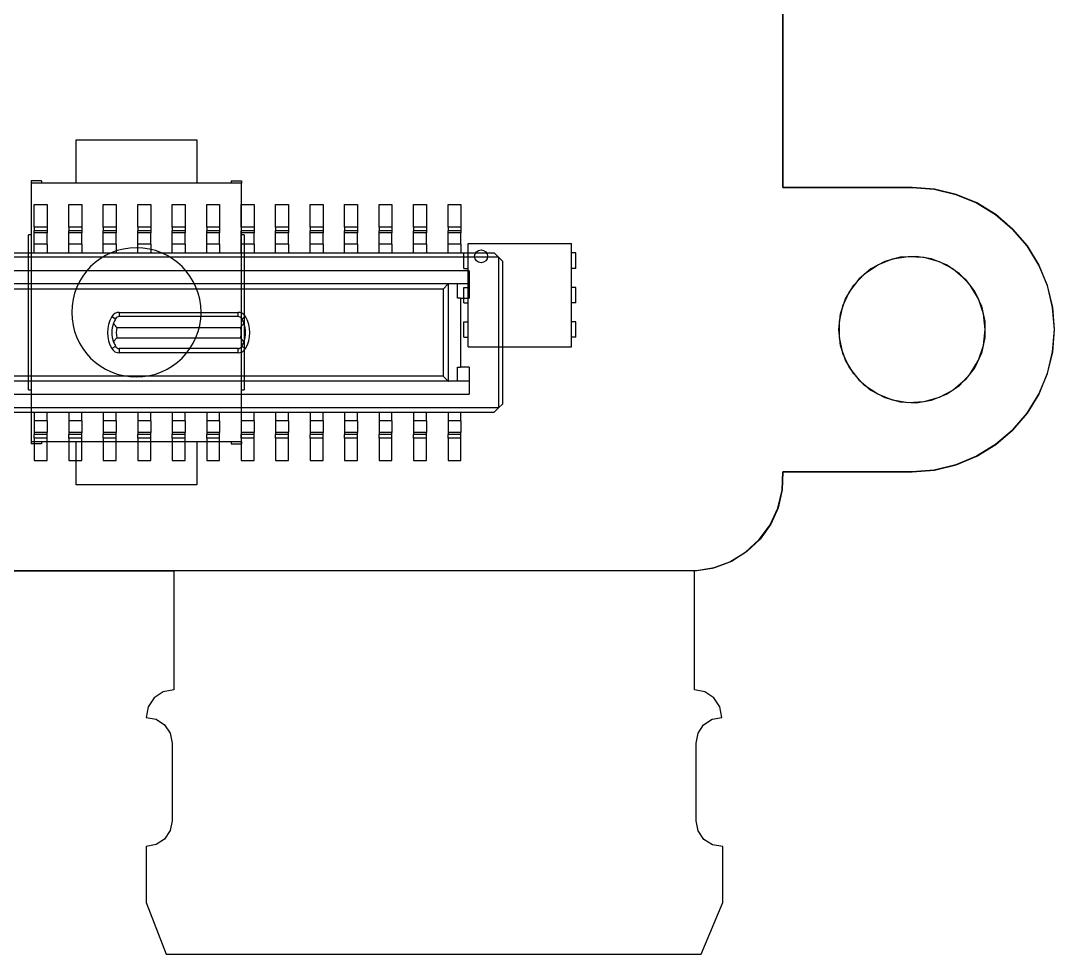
# Model space of a CAD drawing. Header units: millimetres. Extents: x 176.4 to 202.7, y 124.4 to 152.
# Drawn here: x 190.7 to 202.69, y 124.36 to 135.2 of the extents above; entities that cross this region are included whole.
import ezdxf

# ---------------------------------------------------------------- set-up
doc = ezdxf.new("R2010")
doc.units = ezdxf.units.MM

msp = doc.modelspace()

# ---------------------------------------------------------------- linework, layer by layer
at = {"color": 7, "linetype": 'Continuous', "lineweight": 25}
for p, q in [((199.541, 147.812), (199.541, 133.262)), ((199.542, 133.262), (199.542, 147.812)), ((191.341, 133.812), (192.741, 133.812)), ((191.341, 133.312), (191.341, 133.812)), ((192.741, 133.812), (192.741, 133.312)), ((190.941, 133.337), (190.821, 133.337)), ((190.821, 133.337), (190.821, 133.312)), ((193.261, 133.312), (190.821, 133.312)), ((190.821, 133.312), (190.821, 130.312)), ((190.941, 133.337), (190.941, 133.312)), ((193.141, 133.337), (193.261, 133.337)), ((193.141, 133.337), (193.141, 133.312)), ((193.261, 133.337), (193.261, 133.312)), ((193.261, 130.312), (193.261, 133.312)), ((199.541, 133.262), (201.041, 133.262)), ((201.042, 133.262), (199.542, 133.262)), ((201.041, 133.262), (201.299, 133.241)), ((201.3, 133.241), (201.042, 133.262)), ((201.299, 133.241), (201.55, 133.181)), ((201.552, 133.181), (201.3, 133.241)), ((201.55, 133.181), (201.79, 133.082)), ((201.791, 133.082), (201.552, 133.181)), ((190.857, 133.062), (191.007, 133.062)), ((190.857, 132.802), (190.857, 133.062)), ((191.007, 133.062), (191.007, 132.802)), ((191.257, 133.062), (191.407, 133.062)), ((191.257, 132.802), (191.257, 133.062)), ((191.407, 133.062), (191.407, 132.802)), ((191.657, 133.062), (191.807, 133.062)), ((191.657, 132.802), (191.657, 133.062)), ((191.807, 133.062), (191.807, 132.802)), ((192.057, 133.062), (192.207, 133.062)), ((192.057, 132.802), (192.057, 133.062)), ((192.207, 133.062), (192.207, 132.802)), ((192.457, 133.062), (192.607, 133.062)), ((192.457, 132.802), (192.457, 133.062)), ((192.607, 133.062), (192.607, 132.802)), ((192.857, 133.062), (193.007, 133.062)), ((192.857, 132.802), (192.857, 133.062)), ((193.007, 133.062), (193.007, 132.802)), ((193.257, 133.062), (193.407, 133.062)), ((193.257, 132.802), (193.257, 133.062)), ((193.407, 133.062), (193.407, 132.802)), ((193.657, 133.062), (193.807, 133.062)), ((193.657, 132.802), (193.657, 133.062)), ((193.807, 133.062), (193.807, 132.802)), ((194.057, 133.062), (194.207, 133.062)), ((194.057, 132.802), (194.057, 133.062)), ((194.207, 133.062), (194.207, 132.802)), ((194.457, 133.062), (194.607, 133.062)), ((194.457, 132.802), (194.457, 133.062)), ((194.607, 133.062), (194.607, 132.802)), ((194.857, 133.062), (195.007, 133.062)), ((194.857, 132.802), (194.857, 133.062)), ((195.007, 133.062), (195.007, 132.802)), ((195.257, 133.062), (195.407, 133.062)), ((195.257, 132.802), (195.257, 133.062)), ((195.407, 133.062), (195.407, 132.802)), ((195.657, 133.062), (195.807, 133.062)), ((195.657, 132.802), (195.657, 133.062)), ((195.807, 133.062), (195.807, 132.802)), ((201.79, 133.082), (202.01, 132.947)), ((202.012, 132.947), (201.791, 133.082)), ((202.01, 132.947), (202.207, 132.778)), ((202.208, 132.778), (202.012, 132.947)), ((191.007, 132.802), (190.857, 132.802)), ((190.857, 132.802), (190.857, 132.758)), ((191.007, 132.802), (191.007, 132.758)), ((191.407, 132.802), (191.257, 132.802)), ((191.257, 132.802), (191.257, 132.758)), ((191.407, 132.802), (191.407, 132.758)), ((191.807, 132.802), (191.657, 132.802)), ((191.657, 132.802), (191.657, 132.758)), ((191.807, 132.802), (191.807, 132.758)), ((192.207, 132.802), (192.057, 132.802)), ((192.057, 132.802), (192.057, 132.758)), ((192.207, 132.802), (192.207, 132.758)), ((192.607, 132.802), (192.457, 132.802)), ((192.457, 132.802), (192.457, 132.758)), ((192.607, 132.802), (192.607, 132.758)), ((193.007, 132.802), (192.857, 132.802)), ((192.857, 132.802), (192.857, 132.758)), ((193.007, 132.802), (193.007, 132.758)), ((193.407, 132.802), (193.257, 132.802)), ((193.257, 132.802), (193.257, 132.758)), ((193.407, 132.802), (193.407, 132.758)), ((193.807, 132.802), (193.657, 132.802)), ((193.657, 132.802), (193.657, 132.758)), ((193.807, 132.802), (193.807, 132.758)), ((194.207, 132.802), (194.057, 132.802)), ((194.057, 132.802), (194.057, 132.758)), ((194.207, 132.802), (194.207, 132.758)), ((194.607, 132.802), (194.457, 132.802)), ((194.457, 132.802), (194.457, 132.758)), ((194.607, 132.802), (194.607, 132.758)), ((195.007, 132.802), (194.857, 132.802)), ((194.857, 132.802), (194.857, 132.758)), ((195.007, 132.802), (195.007, 132.758)), ((195.407, 132.802), (195.257, 132.802)), ((195.257, 132.802), (195.257, 132.758)), ((195.407, 132.802), (195.407, 132.758)), ((195.807, 132.802), (195.657, 132.802)), ((195.657, 132.802), (195.657, 132.758)), ((195.807, 132.802), (195.807, 132.758)), ((202.207, 132.778), (202.375, 132.582)), ((202.377, 132.582), (202.208, 132.778)), ((190.821, 132.712), (190.791, 132.712)), ((190.791, 130.912), (190.791, 132.712)), ((191.007, 132.758), (190.857, 132.758)), ((190.857, 132.734), (190.857, 132.758)), ((190.857, 132.602), (190.857, 132.734)), ((191.007, 132.734), (190.857, 132.734)), ((191.007, 132.758), (191.007, 132.734)), ((191.007, 132.602), (191.007, 132.734)), ((191.407, 132.758), (191.257, 132.758)), ((191.257, 132.734), (191.257, 132.758)), ((191.407, 132.734), (191.257, 132.734)), ((191.257, 132.602), (191.257, 132.734)), ((191.407, 132.758), (191.407, 132.734)), ((191.407, 132.602), (191.407, 132.734)), ((191.807, 132.758), (191.657, 132.758)), ((191.657, 132.734), (191.657, 132.758)), ((191.657, 132.602), (191.657, 132.734)), ((191.807, 132.734), (191.657, 132.734)), ((191.807, 132.758), (191.807, 132.734)), ((191.807, 132.602), (191.807, 132.734)), ((192.207, 132.758), (192.057, 132.758)), ((192.057, 132.734), (192.057, 132.758)), ((192.057, 132.602), (192.057, 132.734)), ((192.207, 132.734), (192.057, 132.734)), ((192.207, 132.758), (192.207, 132.734)), ((192.207, 132.602), (192.207, 132.734)), ((192.607, 132.758), (192.457, 132.758)), ((192.457, 132.734), (192.457, 132.758)), ((192.607, 132.734), (192.457, 132.734)), ((192.457, 132.602), (192.457, 132.734)), ((192.607, 132.758), (192.607, 132.734)), ((192.607, 132.602), (192.607, 132.734)), ((193.007, 132.758), (192.857, 132.758)), ((192.857, 132.734), (192.857, 132.758)), ((193.007, 132.734), (192.857, 132.734)), ((192.857, 132.602), (192.857, 132.734)), ((193.007, 132.758), (193.007, 132.734)), ((193.007, 132.602), (193.007, 132.734)), ((193.407, 132.758), (193.257, 132.758)), ((193.257, 132.734), (193.257, 132.758)), ((193.407, 132.734), (193.257, 132.734)), ((193.257, 132.602), (193.257, 132.734)), ((193.291, 132.712), (193.261, 132.712)), ((193.291, 132.712), (193.291, 130.912)), ((193.407, 132.758), (193.407, 132.734)), ((193.407, 132.602), (193.407, 132.734)), ((193.807, 132.758), (193.657, 132.758)), ((193.657, 132.734), (193.657, 132.758)), ((193.657, 132.602), (193.657, 132.734)), ((193.807, 132.734), (193.657, 132.734)), ((193.807, 132.758), (193.807, 132.734)), ((193.807, 132.602), (193.807, 132.734)), ((194.207, 132.758), (194.057, 132.758)), ((194.057, 132.734), (194.057, 132.758)), ((194.057, 132.602), (194.057, 132.734)), ((194.207, 132.734), (194.057, 132.734)), ((194.207, 132.758), (194.207, 132.734)), ((194.207, 132.602), (194.207, 132.734)), ((194.607, 132.758), (194.457, 132.758)), ((194.457, 132.734), (194.457, 132.758)), ((194.607, 132.734), (194.457, 132.734)), ((194.457, 132.602), (194.457, 132.734)), ((194.607, 132.758), (194.607, 132.734)), ((194.607, 132.602), (194.607, 132.734)), ((195.007, 132.758), (194.857, 132.758)), ((194.857, 132.734), (194.857, 132.758)), ((194.857, 132.602), (194.857, 132.734)), ((195.007, 132.734), (194.857, 132.734)), ((195.007, 132.758), (195.007, 132.734)), ((195.007, 132.602), (195.007, 132.734)), ((195.407, 132.758), (195.257, 132.758)), ((195.257, 132.734), (195.257, 132.758)), ((195.407, 132.734), (195.257, 132.734)), ((195.257, 132.602), (195.257, 132.734)), ((195.407, 132.758), (195.407, 132.734)), ((195.407, 132.602), (195.407, 132.734)), ((195.807, 132.758), (195.657, 132.758)), ((195.657, 132.734), (195.657, 132.758)), ((195.807, 132.734), (195.657, 132.734)), ((195.657, 132.602), (195.657, 132.734)), ((195.807, 132.758), (195.807, 132.734)), ((195.807, 132.602), (195.807, 132.734)), ((191.007, 132.602), (190.857, 132.602)), ((190.857, 132.502), (190.857, 132.602)), ((191.007, 132.602), (191.007, 132.502)), ((191.257, 132.502), (191.257, 132.602)), ((191.407, 132.602), (191.257, 132.602)), ((191.407, 132.602), (191.407, 132.502)), ((191.807, 132.602), (191.657, 132.602)), ((191.657, 132.502), (191.657, 132.602)), ((191.807, 132.602), (191.807, 132.502)), ((192.207, 132.602), (192.057, 132.602)), ((192.057, 132.502), (192.057, 132.602)), ((192.207, 132.602), (192.207, 132.502)), ((192.607, 132.602), (192.457, 132.602)), ((192.457, 132.502), (192.457, 132.602)), ((192.607, 132.602), (192.607, 132.502)), ((192.857, 132.502), (192.857, 132.602)), ((193.007, 132.602), (192.857, 132.602)), ((193.007, 132.602), (193.007, 132.502)), ((193.407, 132.602), (193.257, 132.602)), ((193.257, 132.502), (193.257, 132.602)), ((193.407, 132.602), (193.407, 132.502)), ((193.657, 132.502), (193.657, 132.602)), ((193.807, 132.602), (193.657, 132.602)), ((193.807, 132.602), (193.807, 132.502)), ((194.207, 132.602), (194.057, 132.602)), ((194.057, 132.502), (194.057, 132.602)), ((194.207, 132.602), (194.207, 132.502)), ((194.607, 132.602), (194.457, 132.602)), ((194.457, 132.502), (194.457, 132.602)), ((194.607, 132.602), (194.607, 132.502)), ((195.007, 132.602), (194.857, 132.602)), ((194.857, 132.502), (194.857, 132.602)), ((195.007, 132.602), (195.007, 132.502)), ((195.407, 132.602), (195.257, 132.602)), ((195.257, 132.502), (195.257, 132.602)), ((195.407, 132.602), (195.407, 132.502)), ((195.807, 132.602), (195.657, 132.602)), ((195.657, 132.502), (195.657, 132.602)), ((195.807, 132.602), (195.807, 132.502)), ((195.891, 131.412), (195.891, 132.612)), ((195.891, 132.612), (197.091, 132.612)), ((197.091, 131.412), (197.091, 132.612)), ((202.375, 132.582), (202.511, 132.361)), ((202.512, 132.361), (202.377, 132.582)), ((196.242, 132.452), (182.822, 132.452)), ((182.872, 132.502), (196.192, 132.502)), ((195.841, 132.322), (195.841, 132.502)), ((195.841, 132.502), (195.891, 132.502)), ((196.192, 132.502), (196.242, 132.452)), ((196.242, 132.452), (196.242, 130.702)), ((196.292, 132.402), (196.242, 132.452)), ((197.141, 132.502), (197.091, 132.502)), ((197.141, 132.322), (197.141, 132.502)), ((200.644, 132.363), (200.814, 132.431)), ((200.903, 132.451), (200.726, 132.401)), ((200.814, 132.431), (200.996, 132.46)), ((201.087, 132.46), (200.903, 132.451)), ((200.996, 132.46), (201.179, 132.451)), ((201.268, 132.431), (201.087, 132.46)), ((201.179, 132.451), (201.356, 132.401)), ((201.439, 132.363), (201.268, 132.431)), ((195.902, 132.292), (183.162, 132.292)), ((195.841, 132.322), (195.891, 132.322)), ((195.902, 132.292), (195.902, 131.977)), ((196.292, 130.752), (196.292, 132.402)), ((197.141, 132.322), (197.091, 132.322)), ((200.564, 132.315), (200.423, 132.196)), ((200.491, 132.26), (200.644, 132.363)), ((200.726, 132.401), (200.564, 132.315)), ((201.356, 132.401), (201.519, 132.315)), ((201.591, 132.26), (201.439, 132.363)), ((201.519, 132.315), (201.659, 132.196)), ((202.511, 132.361), (202.61, 132.122)), ((202.611, 132.122), (202.512, 132.361)), ((200.423, 132.196), (200.312, 132.05)), ((200.365, 132.126), (200.491, 132.26)), ((201.717, 132.126), (201.591, 132.26)), ((201.659, 132.196), (201.77, 132.05)), ((195.902, 132.142), (183.162, 132.142)), ((195.601, 132.082), (183.462, 132.082)), ((195.601, 132.082), (195.66, 132.141)), ((195.601, 132.082), (195.601, 131.072)), ((195.66, 132.141), (195.66, 131.013)), ((195.767, 131.977), (195.767, 132.142)), ((195.841, 131.922), (195.841, 132.102)), ((195.841, 132.102), (195.891, 132.102)), ((197.141, 132.102), (197.091, 132.102)), ((197.141, 131.922), (197.141, 132.102)), ((200.312, 132.05), (200.235, 131.883)), ((200.27, 131.969), (200.365, 132.126)), ((201.812, 131.969), (201.717, 132.126)), ((201.77, 132.05), (201.847, 131.883)), ((202.61, 132.122), (202.67, 131.87)), ((202.671, 131.87), (202.611, 132.122)), ((195.802, 131.977), (195.767, 131.977)), ((195.802, 131.977), (195.802, 131.177)), ((195.802, 131.977), (195.902, 131.977)), ((200.212, 131.794), (200.27, 131.969)), ((201.871, 131.794), (201.812, 131.969)), ((191.843, 131.812), (191.843, 131.762)), ((191.843, 131.812), (193.221, 131.812)), ((193.221, 131.762), (193.221, 131.812)), ((195.841, 131.922), (195.891, 131.922)), ((197.141, 131.922), (197.091, 131.922)), ((200.235, 131.883), (200.196, 131.704)), ((201.847, 131.883), (201.887, 131.704)), ((202.67, 131.87), (202.691, 131.612)), ((202.692, 131.612), (202.671, 131.87)), ((191.756, 131.762), (191.8, 131.737)), ((193.221, 131.762), (191.843, 131.762)), ((193.264, 131.737), (193.307, 131.762)), ((195.841, 131.522), (195.841, 131.702)), ((195.841, 131.702), (195.891, 131.702)), ((197.141, 131.702), (197.091, 131.702)), ((197.141, 131.522), (197.141, 131.702)), ((200.192, 131.612), (200.212, 131.794)), ((200.196, 131.704), (200.196, 131.52)), ((201.891, 131.612), (201.871, 131.794)), ((201.887, 131.704), (201.887, 131.52)), ((191.814, 131.637), (193.25, 131.637)), ((200.212, 131.429), (200.192, 131.612)), ((201.871, 131.429), (201.891, 131.612)), ((202.691, 131.612), (202.67, 131.354)), ((202.671, 131.354), (202.692, 131.612)), ((191.814, 131.517), (193.25, 131.517)), ((195.841, 131.522), (195.891, 131.522)), ((197.141, 131.522), (197.091, 131.522)), ((200.196, 131.52), (200.235, 131.34)), ((201.887, 131.52), (201.847, 131.34)), ((191.8, 131.417), (191.756, 131.392)), ((193.221, 131.392), (191.843, 131.392)), ((191.843, 131.392), (191.843, 131.342)), ((193.221, 131.342), (191.843, 131.342)), ((193.221, 131.342), (193.221, 131.392)), ((193.264, 131.417), (193.307, 131.392)), ((195.891, 131.412), (197.091, 131.412)), ((200.27, 131.255), (200.212, 131.429)), ((200.235, 131.34), (200.312, 131.173)), ((201.847, 131.34), (201.77, 131.173)), ((201.812, 131.255), (201.871, 131.429)), ((202.67, 131.354), (202.61, 131.102)), ((202.611, 131.102), (202.671, 131.354)), ((200.365, 131.097), (200.27, 131.255)), ((201.717, 131.097), (201.812, 131.255)), ((195.767, 131.177), (195.802, 131.177)), ((195.767, 131.012), (195.767, 131.177)), ((195.902, 131.177), (195.802, 131.177)), ((195.902, 131.177), (195.902, 130.862)), ((200.312, 131.173), (200.423, 131.027)), ((200.491, 130.964), (200.365, 131.097)), ((201.591, 130.964), (201.717, 131.097)), ((201.77, 131.173), (201.659, 131.027)), ((202.61, 131.102), (202.511, 130.863)), ((202.512, 130.863), (202.611, 131.102)), ((195.902, 131.012), (183.162, 131.012)), ((195.601, 131.072), (183.462, 131.072)), ((195.601, 131.072), (195.66, 131.013)), ((200.423, 131.027), (200.564, 130.908)), ((201.659, 131.027), (201.519, 130.908)), ((183.162, 130.862), (195.902, 130.862)), ((190.791, 130.912), (190.821, 130.912)), ((193.261, 130.912), (193.291, 130.912)), ((200.644, 130.861), (200.491, 130.964)), ((200.564, 130.908), (200.726, 130.822)), ((200.814, 130.793), (200.644, 130.861)), ((201.268, 130.793), (201.439, 130.861)), ((201.519, 130.908), (201.356, 130.822)), ((201.439, 130.861), (201.591, 130.964)), ((202.511, 130.863), (202.375, 130.642)), ((202.377, 130.642), (202.512, 130.863)), ((196.292, 130.752), (196.242, 130.702)), ((200.726, 130.822), (200.903, 130.773)), ((200.996, 130.763), (200.814, 130.793)), ((200.903, 130.773), (201.087, 130.763)), ((201.179, 130.773), (200.996, 130.763)), ((201.087, 130.763), (201.268, 130.793)), ((201.356, 130.822), (201.179, 130.773)), ((196.242, 130.702), (182.822, 130.702)), ((182.872, 130.652), (196.192, 130.652)), ((190.857, 130.652), (190.857, 130.552)), ((191.007, 130.552), (191.007, 130.652)), ((191.257, 130.652), (191.257, 130.552)), ((191.407, 130.552), (191.407, 130.652)), ((191.657, 130.652), (191.657, 130.552)), ((191.807, 130.552), (191.807, 130.652)), ((192.057, 130.652), (192.057, 130.552)), ((192.207, 130.552), (192.207, 130.652)), ((192.457, 130.652), (192.457, 130.552)), ((192.607, 130.552), (192.607, 130.652)), ((192.857, 130.652), (192.857, 130.552)), ((193.007, 130.552), (193.007, 130.652)), ((193.257, 130.652), (193.257, 130.552)), ((193.407, 130.552), (193.407, 130.652)), ((193.657, 130.652), (193.657, 130.552)), ((193.807, 130.552), (193.807, 130.652)), ((194.057, 130.652), (194.057, 130.552)), ((194.207, 130.552), (194.207, 130.652)), ((194.457, 130.652), (194.457, 130.552)), ((194.607, 130.552), (194.607, 130.652)), ((194.857, 130.652), (194.857, 130.552)), ((195.007, 130.552), (195.007, 130.652)), ((195.257, 130.652), (195.257, 130.552)), ((195.407, 130.552), (195.407, 130.652)), ((195.657, 130.652), (195.657, 130.552)), ((195.807, 130.552), (195.807, 130.652)), ((196.242, 130.702), (196.192, 130.652)), ((202.375, 130.642), (202.207, 130.445)), ((202.208, 130.445), (202.377, 130.642)), ((191.007, 130.552), (190.857, 130.552)), ((190.857, 130.552), (190.857, 130.419)), ((191.007, 130.552), (191.007, 130.419)), ((191.407, 130.552), (191.257, 130.552)), ((191.257, 130.552), (191.257, 130.419)), ((191.407, 130.552), (191.407, 130.419)), ((191.657, 130.552), (191.657, 130.419)), ((191.807, 130.552), (191.657, 130.552)), ((191.807, 130.552), (191.807, 130.419)), ((192.057, 130.552), (192.057, 130.419)), ((192.207, 130.552), (192.057, 130.552)), ((192.207, 130.552), (192.207, 130.419)), ((192.607, 130.552), (192.457, 130.552)), ((192.457, 130.552), (192.457, 130.419)), ((192.607, 130.552), (192.607, 130.419)), ((193.007, 130.552), (192.857, 130.552)), ((192.857, 130.552), (192.857, 130.419)), ((193.007, 130.552), (193.007, 130.419)), ((193.257, 130.552), (193.257, 130.419)), ((193.407, 130.552), (193.257, 130.552)), ((193.407, 130.552), (193.407, 130.419)), ((193.807, 130.552), (193.657, 130.552)), ((193.657, 130.552), (193.657, 130.419)), ((193.807, 130.552), (193.807, 130.419)), ((194.207, 130.552), (194.057, 130.552)), ((194.057, 130.552), (194.057, 130.419)), ((194.207, 130.552), (194.207, 130.419)), ((194.457, 130.552), (194.457, 130.419)), ((194.607, 130.552), (194.457, 130.552)), ((194.607, 130.552), (194.607, 130.419)), ((194.857, 130.552), (194.857, 130.419)), ((195.007, 130.552), (194.857, 130.552)), ((195.007, 130.552), (195.007, 130.419)), ((195.407, 130.552), (195.257, 130.552)), ((195.257, 130.552), (195.257, 130.419)), ((195.407, 130.552), (195.407, 130.419)), ((195.807, 130.552), (195.657, 130.552)), ((195.657, 130.552), (195.657, 130.419)), ((195.807, 130.552), (195.807, 130.419)), ((191.007, 130.419), (190.857, 130.419)), ((190.857, 130.419), (190.857, 130.396)), ((191.007, 130.396), (190.857, 130.396)), ((190.857, 130.352), (190.857, 130.396)), ((191.007, 130.396), (191.007, 130.419)), ((191.007, 130.352), (191.007, 130.396)), ((191.407, 130.419), (191.257, 130.419)), ((191.257, 130.419), (191.257, 130.396)), ((191.407, 130.396), (191.257, 130.396)), ((191.257, 130.352), (191.257, 130.396)), ((191.407, 130.396), (191.407, 130.419)), ((191.407, 130.352), (191.407, 130.396)), ((191.807, 130.419), (191.657, 130.419)), ((191.657, 130.419), (191.657, 130.396)), ((191.807, 130.396), (191.657, 130.396)), ((191.657, 130.352), (191.657, 130.396)), ((191.807, 130.396), (191.807, 130.419)), ((191.807, 130.352), (191.807, 130.396)), ((192.207, 130.419), (192.057, 130.419)), ((192.057, 130.419), (192.057, 130.396)), ((192.207, 130.396), (192.057, 130.396)), ((192.057, 130.352), (192.057, 130.396)), ((192.207, 130.396), (192.207, 130.419)), ((192.207, 130.352), (192.207, 130.396)), ((192.607, 130.419), (192.457, 130.419)), ((192.457, 130.419), (192.457, 130.396)), ((192.607, 130.396), (192.457, 130.396)), ((192.457, 130.352), (192.457, 130.396)), ((192.607, 130.396), (192.607, 130.419)), ((192.607, 130.352), (192.607, 130.396)), ((193.007, 130.419), (192.857, 130.419)), ((192.857, 130.419), (192.857, 130.396)), ((193.007, 130.396), (192.857, 130.396)), ((192.857, 130.352), (192.857, 130.396)), ((193.007, 130.396), (193.007, 130.419)), ((193.007, 130.352), (193.007, 130.396)), ((193.407, 130.419), (193.257, 130.419)), ((193.257, 130.419), (193.257, 130.396)), ((193.407, 130.396), (193.257, 130.396)), ((193.257, 130.352), (193.257, 130.396)), ((193.407, 130.396), (193.407, 130.419)), ((193.407, 130.352), (193.407, 130.396)), ((193.807, 130.419), (193.657, 130.419)), ((193.657, 130.419), (193.657, 130.396)), ((193.807, 130.396), (193.657, 130.396)), ((193.657, 130.352), (193.657, 130.396)), ((193.807, 130.396), (193.807, 130.419)), ((193.807, 130.352), (193.807, 130.396)), ((194.207, 130.419), (194.057, 130.419)), ((194.057, 130.419), (194.057, 130.396)), ((194.207, 130.396), (194.057, 130.396)), ((194.057, 130.352), (194.057, 130.396)), ((194.207, 130.396), (194.207, 130.419)), ((194.207, 130.352), (194.207, 130.396)), ((194.607, 130.419), (194.457, 130.419)), ((194.457, 130.419), (194.457, 130.396)), ((194.607, 130.396), (194.457, 130.396)), ((194.457, 130.352), (194.457, 130.396)), ((194.607, 130.396), (194.607, 130.419)), ((194.607, 130.352), (194.607, 130.396)), ((195.007, 130.419), (194.857, 130.419)), ((194.857, 130.419), (194.857, 130.396)), ((195.007, 130.396), (194.857, 130.396)), ((194.857, 130.352), (194.857, 130.396)), ((195.007, 130.396), (195.007, 130.419)), ((195.007, 130.352), (195.007, 130.396)), ((195.407, 130.419), (195.257, 130.419)), ((195.257, 130.419), (195.257, 130.396)), ((195.407, 130.396), (195.257, 130.396)), ((195.257, 130.352), (195.257, 130.396)), ((195.407, 130.396), (195.407, 130.419)), ((195.407, 130.352), (195.407, 130.396)), ((195.807, 130.419), (195.657, 130.419)), ((195.657, 130.419), (195.657, 130.396)), ((195.807, 130.396), (195.657, 130.396)), ((195.657, 130.352), (195.657, 130.396)), ((195.807, 130.396), (195.807, 130.419)), ((195.807, 130.352), (195.807, 130.396)), ((202.207, 130.445), (202.01, 130.277)), ((202.012, 130.277), (202.208, 130.445)), ((190.821, 130.312), (193.261, 130.312)), ((190.821, 130.312), (190.821, 130.287)), ((190.941, 130.287), (190.821, 130.287)), ((191.007, 130.352), (190.857, 130.352)), ((190.857, 130.352), (190.857, 130.092)), ((190.941, 130.312), (190.941, 130.287)), ((191.007, 130.092), (191.007, 130.352)), ((191.407, 130.352), (191.257, 130.352)), ((191.257, 130.352), (191.257, 130.092)), ((191.341, 129.812), (191.341, 130.312)), ((191.407, 130.092), (191.407, 130.352)), ((191.807, 130.352), (191.657, 130.352)), ((191.657, 130.352), (191.657, 130.092)), ((191.807, 130.092), (191.807, 130.352)), ((192.207, 130.352), (192.057, 130.352)), ((192.057, 130.352), (192.057, 130.092)), ((192.207, 130.092), (192.207, 130.352)), ((192.607, 130.352), (192.457, 130.352)), ((192.457, 130.352), (192.457, 130.092)), ((192.607, 130.092), (192.607, 130.352)), ((192.741, 130.312), (192.741, 129.812)), ((193.007, 130.352), (192.857, 130.352)), ((192.857, 130.352), (192.857, 130.092)), ((193.007, 130.092), (193.007, 130.352)), ((193.141, 130.312), (193.141, 130.287)), ((193.141, 130.287), (193.261, 130.287)), ((193.407, 130.352), (193.257, 130.352)), ((193.257, 130.352), (193.257, 130.092)), ((193.261, 130.312), (193.261, 130.287)), ((193.407, 130.092), (193.407, 130.352)), ((193.807, 130.352), (193.657, 130.352)), ((193.657, 130.352), (193.657, 130.092)), ((193.807, 130.092), (193.807, 130.352)), ((194.207, 130.352), (194.057, 130.352)), ((194.057, 130.352), (194.057, 130.092)), ((194.207, 130.092), (194.207, 130.352)), ((194.607, 130.352), (194.457, 130.352)), ((194.457, 130.352), (194.457, 130.092)), ((194.607, 130.092), (194.607, 130.352)), ((195.007, 130.352), (194.857, 130.352)), ((194.857, 130.352), (194.857, 130.092)), ((195.007, 130.092), (195.007, 130.352)), ((195.407, 130.352), (195.257, 130.352)), ((195.257, 130.352), (195.257, 130.092)), ((195.407, 130.092), (195.407, 130.352)), ((195.807, 130.352), (195.657, 130.352)), ((195.657, 130.352), (195.657, 130.092)), ((195.807, 130.092), (195.807, 130.352)), ((202.01, 130.277), (201.79, 130.142)), ((201.791, 130.142), (202.012, 130.277)), ((201.79, 130.142), (201.55, 130.042)), ((201.552, 130.042), (201.791, 130.142)), ((190.857, 130.092), (191.007, 130.092)), ((191.257, 130.092), (191.407, 130.092)), ((191.657, 130.092), (191.807, 130.092)), ((192.057, 130.092), (192.207, 130.092)), ((192.457, 130.092), (192.607, 130.092)), ((192.857, 130.092), (193.007, 130.092)), ((193.257, 130.092), (193.407, 130.092)), ((193.657, 130.092), (193.807, 130.092)), ((194.057, 130.092), (194.207, 130.092)), ((194.457, 130.092), (194.607, 130.092)), ((194.857, 130.092), (195.007, 130.092)), ((195.257, 130.092), (195.407, 130.092)), ((195.657, 130.092), (195.807, 130.092)), ((201.55, 130.042), (201.299, 129.982)), ((201.3, 129.982), (201.552, 130.042)), ((199.533, 129.748), (199.542, 129.962)), ((199.541, 129.962), (199.534, 129.751)), ((201.041, 129.962), (199.541, 129.962)), ((199.542, 129.962), (201.042, 129.962)), ((201.299, 129.982), (201.041, 129.962)), ((201.042, 129.962), (201.3, 129.982)), ((192.741, 129.812), (191.341, 129.812)), ((199.482, 129.54), (199.533, 129.748)), ((199.534, 129.751), (199.487, 129.545)), ((199.393, 129.347), (199.482, 129.54)), ((199.487, 129.545), (199.401, 129.352)), ((199.267, 129.174), (199.393, 129.347)), ((199.401, 129.352), (199.279, 129.18)), ((199.109, 129.029), (199.267, 129.174)), ((199.279, 129.18), (199.125, 129.035)), ((198.927, 128.918), (199.109, 129.029)), ((199.125, 129.035), (198.946, 128.922)), ((180.542, 128.812), (192.475, 128.812)), ((198.541, 128.812), (186.607, 128.812)), ((192.475, 128.812), (192.475, 127.432)), ((198.515, 128.812), (198.726, 128.845)), ((198.515, 127.432), (198.515, 128.812)), ((198.749, 128.847), (198.541, 128.812)), ((198.726, 128.845), (198.927, 128.918)), ((198.946, 128.922), (198.749, 128.847)), ((192.352, 127.407), (192.249, 127.338)), ((192.475, 127.432), (192.352, 127.407)), ((198.637, 127.407), (198.515, 127.432)), ((198.741, 127.338), (198.637, 127.407)), ((192.249, 127.338), (192.179, 127.234)), ((198.811, 127.234), (198.741, 127.338)), ((192.179, 127.234), (192.155, 127.112)), ((198.835, 127.112), (198.811, 127.234)), ((192.155, 127.112), (192.27, 127.089)), ((192.27, 127.089), (192.367, 127.024)), ((192.367, 127.024), (192.432, 126.927)), ((198.558, 126.927), (198.623, 127.024)), ((198.623, 127.024), (198.72, 127.089)), ((198.72, 127.089), (198.835, 127.112)), ((192.432, 126.927), (192.455, 126.812)), ((198.535, 126.812), (198.558, 126.927)), ((192.455, 126.812), (192.455, 125.912)), ((198.535, 125.912), (198.535, 126.812)), ((192.455, 125.912), (192.432, 125.797)), ((198.559, 125.795), (198.535, 125.912)), ((192.367, 125.7), (192.27, 125.635)), ((192.432, 125.797), (192.367, 125.7)), ((198.626, 125.696), (198.559, 125.795)), ((198.727, 125.632), (198.626, 125.696)), ((192.27, 125.635), (192.155, 125.612)), ((192.155, 125.612), (192.155, 124.962)), ((198.845, 125.612), (198.727, 125.632)), ((198.845, 124.962), (198.845, 125.612)), ((192.155, 124.962), (192.385, 124.362)), ((198.595, 124.362), (198.845, 124.962)), ((192.385, 124.362), (198.595, 124.362))]:
    msp.add_line(p, q, dxfattribs=at)
msp.add_circle((196.041, 132.462), 0.075, dxfattribs=at)
for centre, radius, start, end in [((192.041, 131.812), 0.75, 0, 180), ((192.041, 131.812), 0.75, 180, 0), ((191.843, 131.712), 0.1, 90, 150), ((193.221, 131.712), 0.1, 30, 90), ((192.077, 131.577), 0.37, 150, 210), ((192.077, 131.577), 0.32, 159.8945, 200.1055), ((192.077, 131.577), 0.32, 150, 159.8945), ((191.843, 131.712), 0.05, 90, 150), ((193.221, 131.712), 0.05, 30, 90), ((192.987, 131.577), 0.32, 20.1055, 30), ((192.987, 131.577), 0.32, 339.8945, 20.1055), ((192.987, 131.577), 0.37, 330, 30), ((192.077, 131.577), 0.27, 167.1604, 192.8396), ((192.987, 131.577), 0.27, 347.1604, 12.8396), ((192.077, 131.577), 0.32, 200.1055, 210), ((192.987, 131.577), 0.32, 330, 339.8945), ((191.843, 131.442), 0.1, 210, 270), ((191.843, 131.442), 0.05, 210, 270), ((193.221, 131.442), 0.05, 270, 330), ((193.221, 131.442), 0.1, 270, 330)]:
    msp.add_arc(centre, radius, start, end, dxfattribs=at)
for centre, start_param, end_param in [((195.662, 132.082), 0, 0.172681), ((195.662, 131.072), 2.968911, 3.141593)]:
    msp.add_ellipse(centre, major_axis=(0, 0.06), ratio=0.174419, start_param=start_param, end_param=end_param, dxfattribs=at)
for points, knots in [([(191.814, 131.637), (191.809, 131.642), (191.802, 131.652), (191.792, 131.665), (191.784, 131.676), (191.779, 131.683), (191.776, 131.687)], [0, 0, 0, 0, 0.339992, 0.559994, 0.779997, 1, 1, 1, 1]), ([(193.287, 131.687), (193.283, 131.681), (193.277, 131.672), (193.267, 131.659), (193.259, 131.648), (193.253, 131.64), (193.25, 131.637)], [0, 0, 0, 0, 0.340004, 0.560003, 0.780002, 1, 1, 1, 1]), ([(191.814, 131.517), (191.809, 131.511), (191.802, 131.502), (191.792, 131.489), (191.784, 131.478), (191.779, 131.47), (191.776, 131.467)], [0, 0, 0, 0, 0.339992, 0.559994, 0.779997, 1, 1, 1, 1]), ([(193.287, 131.467), (193.283, 131.472), (193.277, 131.482), (193.267, 131.495), (193.259, 131.506), (193.253, 131.513), (193.25, 131.517)], [0, 0, 0, 0, 0.340004, 0.560003, 0.780002, 1, 1, 1, 1])]:
    msp.add_open_spline(points, degree=3, knots=knots, dxfattribs=at)

doc.saveas('drawing.dxf')
